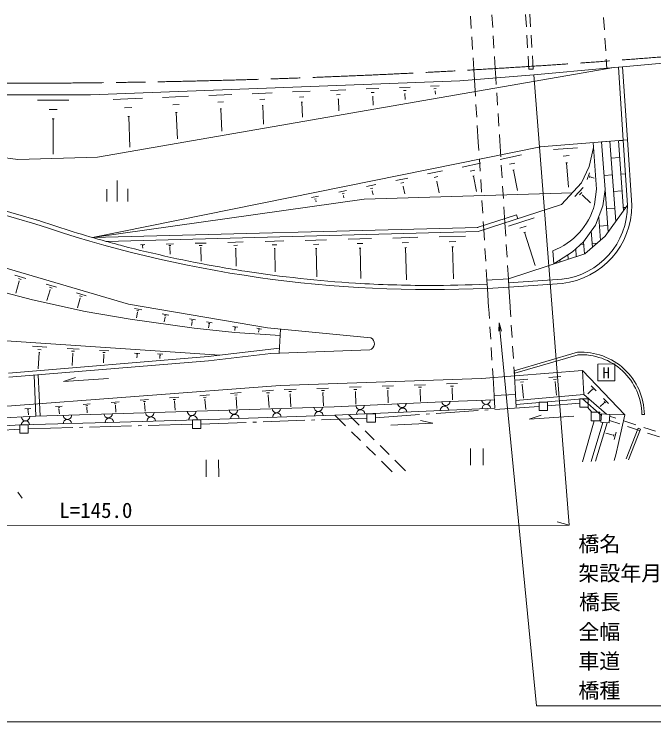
# Model space of a CAD drawing. Units: millimetres, scale not verified. Extents: x 40000 to 680000, y 20000 to 380000.
# Drawn here: x 287996 to 364380, y 205000 to 289486 of the extents above; entities that cross this region are included whole.
import ezdxf
from ezdxf.enums import TextEntityAlignment as Align

# ---------------------------------------------------------------- set-up
doc = ezdxf.new("R2010")
doc.units = ezdxf.units.MM
doc.header["$LTSCALE"] = 1000
doc.linetypes.add('CHAIN', pattern=[18.5, 12, -1.5, 3.5, -1.5])
for name, color, linetype, lineweight in [('M-BGD', 7, 'Continuous', 13), ('M-BMK', 2, 'CHAIN', 13), ('M-BMK-ROW', 30, 'Continuous', 13), ('M-STR-HTXT', 7, 'Continuous', 13), ('M-STR-STR1', 1, 'Continuous', 13), ('M-STR-STRC', 7, 'Continuous', 13), ('M-TTL-BAND', 7, 'Continuous', 13)]:
    doc.layers.add(name, color=color, linetype=linetype, lineweight=lineweight)
doc.styles.add('ＭＳ ゴシック', font='')
doc.styles.get('ＭＳ ゴシック').set_extended_font_data('MS Gothic')

# ---------------------------------------------------------------- blocks, each defined once
blk = doc.blocks.new('open_arrow')
at = {"color": 0, "linetype": 'Continuous', "lineweight": -2}
blk.add_lwpolyline([(7.5, 1.25), (0, 0), (7.5, -1.25)], dxfattribs=at)

msp = doc.modelspace()

# ---------------------------------------------------------------- linework, layer by layer
at = {"layer": 'M-BGD'}
for p, q in [((349063, 289456), (349156, 287958)), ((349563, 289486), (349656, 287989)), ((349218, 286960), (349311, 285463)), ((349718, 286991), (349811, 285494)), ((349373, 284465), (349470, 282899)), ((349873, 284496), (349971, 282929)), ((359600, 283103), (297932, 272428)), ((360721, 274436), (360139, 283153)), ((360639, 283199), (361221, 274482)), ((350032, 282226), (341211, 281531)), ((349470, 282899), (349971, 282929)), ((350032, 282226), (358773, 283028)), ((341211, 281531), (297096, 279837)), ((330017, 280562), (331549, 280623)), ((334002, 280725), (335274, 280776)), ((337727, 280878), (338758, 280929)), ((338127, 280588), (338388, 280598)), ((297096, 279837), (253770, 279836)), ((305717, 279543), (308831, 279676)), ((311234, 279777), (313987, 279890)), ((316400, 279991), (318813, 280093)), ((321236, 280195), (323339, 280277)), ((325772, 280379), (327584, 280460)), ((326473, 279868), (326924, 279889)), ((330618, 280122), (330999, 280142)), ((330779, 279671), (330869, 279671)), ((330829, 279671), (330870, 278630)), ((334493, 280365), (334813, 280375)), ((334623, 279984), (334703, 279994)), ((334663, 279994), (334694, 279294)), ((338238, 280287), (338298, 280287)), ((338268, 280287), (338288, 279917)), ((290788, 279232), (294543, 279235)), ((299839, 279299), (303334, 279441)), ((312306, 278987), (312986, 279018)), ((317332, 279301), (317943, 279332)), ((322058, 279595), (322578, 279615)), ((322278, 278974), (322408, 278974)), ((322338, 278974), (322420, 277172)), ((326664, 279338), (326774, 279338)), ((326724, 279338), (326785, 277926)), ((292190, 278112), (293132, 278112)), ((301192, 278298), (302063, 278339)), ((306929, 278663), (307710, 278693)), ((312597, 278176), (312767, 278186)), ((312677, 278176), (312789, 275503)), ((317593, 278590), (317743, 278591)), ((317673, 278590), (317764, 276368)), ((301563, 277267), (301783, 277277)), ((301673, 277267), (301826, 273603)), ((307260, 277732), (307450, 277742)), ((307360, 277742), (307483, 274588)), ((251690, 276741), (288450, 272141)), ((292552, 276980), (292782, 276981)), ((292662, 276981), (292665, 272775)), ((350755, 273627), (361221, 274482)), ((357146, 274153), (357551, 268576)), ((359139, 274305), (358148, 274234)), ((358148, 274234), (358552, 268547)), ((358552, 268547), (358148, 274234)), ((359837, 264723), (359139, 274315)), ((360721, 274416), (360140, 274375)), ((360747, 266005), (360140, 274396)), ((360721, 274436), (361237, 266696)), ((361221, 274476), (361738, 266697)), ((350859, 273648), (297368, 262806)), ((355244, 273541), (352411, 273309)), ((357187, 273552), (356658, 271299)), ((288450, 272141), (297932, 272428)), ((348596, 272675), (346014, 272153)), ((354254, 272599), (353543, 272548)), ((360282, 272383), (359290, 272312)), ((343671, 271680), (341508, 271238)), ((347786, 271703), (347135, 271573)), ((354054, 271728), (353874, 271718)), ((353964, 271718), (354196, 268814)), ((356658, 271299), (355758, 269366)), ((268866, 270615), (290478, 264453)), ((268996, 271096), (290618, 264934)), ((339146, 270766), (337364, 270404)), ((342991, 270869), (342450, 270758)), ((347697, 270882), (347536, 270852)), ((347617, 270862), (348109, 268449)), ((356419, 269757), (356688, 270528)), ((360994, 270421), (360433, 270381)), ((300300, 267111), (300299, 269614)), ((334991, 269922), (333559, 269630)), ((338586, 270095), (338135, 270004)), ((338526, 269524), (338416, 269504)), ((338466, 269514), (338747, 268152)), ((342921, 270178), (342781, 270148)), ((342851, 270158), (343223, 268296)), ((356679, 269987), (356739, 270188)), ((356849, 270008), (356869, 270058)), ((356859, 270038), (357270, 269898)), ((359432, 270310), (358431, 270239)), ((331167, 269148), (330065, 268927)), ((330827, 268727), (330546, 268677)), ((334541, 269381), (334180, 269310)), ((334491, 268930), (334401, 268910)), ((334451, 268920), (334632, 268029)), ((355758, 269366), (353367, 266761)), ((354928, 267723), (355929, 268805)), ((299049, 267110), (299048, 268612)), ((301552, 267111), (301551, 268613)), ((327663, 268435), (326762, 268254)), ((327383, 268094), (327152, 268054)), ((329796, 267385), (354657, 268164)), ((330787, 268377), (330717, 268367)), ((330757, 268377), (330847, 267906)), ((355519, 267934), (355769, 268204)), ((355829, 267834), (355889, 267904)), ((355859, 267864), (356831, 266974)), ((357551, 268576), (357302, 266744)), ((358552, 268547), (358293, 266614)), ((358582, 268237), (358522, 268236)), ((358926, 263441), (358552, 268547)), ((360575, 268388), (359574, 268317)), ((297368, 262806), (329796, 267385)), ((324319, 267761), (323518, 267591)), ((324069, 267451), (323869, 267411)), ((324039, 267200), (323989, 267190)), ((324019, 267190), (324039, 267070)), ((327353, 267804), (327293, 267794)), ((327323, 267804), (327373, 267543)), ((343416, 263530), (353367, 266761)), ((358293, 266614), (357414, 264311)), ((358586, 262970), (361237, 266696)), ((359725, 266315), (358724, 266244)), ((361037, 266416), (360716, 266386)), ((343266, 264010), (347981, 265535)), ((347981, 265535), (348131, 265065)), ((347011, 264173), (350084, 265167)), ((357996, 262459), (357794, 265252)), ((343406, 264030), (297368, 262806)), ((348362, 263934), (349133, 264175)), ((357414, 264311), (355973, 262287)), ((357045, 261647), (356904, 263599)), ((358866, 264242), (357864, 264171)), ((301659, 254849), (272856, 263339)), ((343416, 263530), (298980, 262346)), ((333214, 262761), (336198, 262844)), ((338751, 262906), (341885, 262988)), ((348853, 263403), (349044, 263474)), ((348944, 263444), (350228, 259479)), ((356145, 260875), (358586, 262970)), ((264326, 261961), (290194, 255391)), ((303076, 261959), (303597, 261969)), ((306130, 262041), (307031, 262062)), ((309594, 262134), (310936, 262165)), ((313519, 262237), (315361, 262288)), ((317985, 262350), (320187, 262412)), ((318816, 261930), (319377, 261950)), ((322761, 262484), (325294, 262545)), ((323722, 262004), (324363, 262014)), ((327877, 262617), (330661, 262689)), ((328939, 262087), (329630, 262108)), ((334346, 262191), (335097, 262212)), ((339943, 262316), (340724, 262336)), ((355973, 262287), (354653, 261095)), ((356014, 262027), (355643, 262006)), ((356105, 260865), (355993, 262317)), ((357636, 262148), (357015, 262108)), ((303276, 261859), (303406, 261859)), ((303326, 261759), (303356, 261759)), ((303336, 261759), (303347, 261568)), ((306470, 261861), (306701, 261871)), ((306561, 261691), (306621, 261691)), ((306591, 261691), (306611, 260830)), ((310105, 261874), (310435, 261884)), ((310235, 261613), (310315, 261614)), ((310275, 261613), (310317, 259991)), ((314220, 261887), (314681, 261897)), ((314401, 261526), (314521, 261526)), ((314461, 261526), (314522, 259414)), ((319037, 261500), (319177, 261500)), ((319107, 261500), (319179, 258736)), ((323973, 261503), (324133, 261503)), ((324053, 261503), (324146, 258139)), ((329210, 261537), (329390, 261547)), ((329300, 261547), (329392, 257942)), ((334647, 261601), (334827, 261611)), ((334737, 261611), (334840, 257756)), ((340254, 261695), (340444, 261705)), ((340354, 261695), (340457, 257890)), ((352319, 261233), (352441, 259671)), ((354653, 261095), (352441, 259671)), ((355123, 260564), (355053, 261505)), ((347015, 257905), (356145, 260875)), ((354132, 260273), (354102, 260804)), ((353151, 259972), (353141, 260112)), ((288079, 258323), (289411, 257944)), ((288500, 257913), (288841, 257823)), ((344452, 257743), (347015, 257905)), ((344452, 257743), (344513, 256742)), ((347015, 257905), (347076, 256904)), ((347035, 257404), (353413, 257850)), ((288591, 257603), (288181, 256171)), ((288550, 257613), (288641, 257593)), ((291805, 257255), (293057, 256895)), ((292206, 256875), (292516, 256785)), ((344513, 256742), (347076, 256904)), ((347076, 256904), (353444, 257349)), ((292286, 256574), (291916, 255282)), ((292246, 256594), (292326, 256564)), ((295440, 256216), (296612, 255876)), ((344483, 256712), (344553, 256782)), ((344483, 256712), (344553, 256782)), ((290194, 255391), (296473, 253984)), ((295891, 255575), (295562, 254414)), ((295811, 255856), (296111, 255766)), ((295861, 255585), (295931, 255565)), ((318252, 252027), (301659, 254849)), ((302371, 254329), (303232, 254169)), ((296473, 253984), (301841, 253087)), ((302741, 253898), (302612, 253227)), ((302661, 254098), (302881, 254059)), ((302711, 253908), (302761, 253898)), ((305685, 253710), (306486, 253570)), ((305956, 253500), (306156, 253460)), ((301841, 253087), (309511, 251991)), ((306026, 253320), (305926, 252759)), ((306006, 253330), (306056, 253320)), ((308930, 253112), (309651, 252982)), ((309240, 252761), (309161, 252321)), ((309180, 252922), (309350, 252892)), ((309220, 252761), (309260, 252761)), ((310973, 252753), (311654, 252633)), ((309511, 251991), (314358, 251483)), ((311203, 252573), (311373, 252543)), ((311263, 252422), (311203, 252042)), ((311243, 252432), (311283, 252422)), ((314107, 252214), (314688, 252125)), ((314307, 252064), (314448, 252044)), ((314358, 251944), (314328, 251734)), ((314338, 251944), (314378, 251934)), ((316971, 251996), (317542, 251896)), ((317161, 251846), (317311, 251816)), ((330589, 250854), (318252, 252027)), ((319795, 251878), (319636, 249024)), ((319755, 251117), (314358, 251483)), ((317221, 251716), (317181, 251516)), ((317201, 251716), (317231, 251716)), ((312537, 248769), (286463, 250512)), ((290178, 249834), (291900, 249725)), ((290809, 249444), (291240, 249424)), ((294334, 249577), (295745, 249498)), ((294845, 249267), (295195, 249247)), ((298189, 249349), (299300, 249280)), ((319666, 249605), (311146, 248607)), ((330450, 249402), (318655, 248983)), ((311166, 248608), (287307, 246638)), ((291000, 249094), (290881, 247161)), ((290950, 249094), (291060, 249084)), ((295005, 248976), (294916, 247534)), ((294965, 248976), (295055, 248976)), ((298589, 249099), (298870, 249079)), ((298720, 248869), (298660, 247858)), ((298680, 248869), (298750, 248869)), ((302374, 249032), (303015, 248992)), ((302605, 248892), (302765, 248882)), ((302655, 248752), (302695, 248752)), ((302675, 248752), (302655, 248471)), ((305098, 248934), (305749, 248894)), ((305338, 248784), (305498, 248774)), ((305388, 248653), (305428, 248653)), ((305408, 248653), (305389, 248373)), ((318655, 248983), (311206, 248107)), ((347694, 246921), (355272, 249120)), ((347784, 246631), (355352, 248829)), ((311206, 248107), (287347, 246137)), ((355844, 246947), (343819, 245978)), ((347694, 246921), (347784, 246631)), ((355844, 246947), (360934, 241654)), ((356036, 244074), (355844, 246947)), ((290371, 246390), (290605, 241474)), ((290871, 246410), (291105, 241504)), ((293896, 245621), (295317, 246113)), ((293896, 245621), (299252, 246006)), ((343819, 245978), (319779, 245159)), ((347895, 245800), (349347, 245921)), ((351840, 246123), (353281, 246235)), ((352401, 245874), (352761, 245904)), ((319779, 245159), (270879, 241480)), ((331925, 245068), (333287, 245119)), ((335780, 245201), (337121, 245252)), ((339615, 245334), (340926, 245375)), ((340115, 245084), (340446, 245094)), ((348456, 245550), (348826, 245581)), ((348616, 245270), (348706, 245280)), ((348666, 245280), (348798, 243648)), ((352561, 245593), (352651, 245603)), ((352611, 245603), (352742, 243991)), ((356897, 245116), (357478, 244515)), ((313842, 244214), (315104, 244305)), ((317607, 244497), (318949, 244598)), ((318138, 244267), (318468, 244287)), ((320250, 244679), (321652, 244720)), ((320781, 244419), (321132, 244429)), ((324155, 244812), (325547, 244853)), ((324686, 244552), (325036, 244562)), ((324826, 244272), (324917, 244272)), ((324866, 244272), (324918, 242740)), ((328050, 244945), (329432, 244986)), ((328571, 244685), (328921, 244695)), ((328711, 244415), (328801, 244415)), ((328761, 244415), (328802, 242913)), ((332446, 244818), (332786, 244828)), ((332576, 244548), (332666, 244558)), ((332626, 244548), (332667, 243086)), ((336291, 244951), (336621, 244961)), ((336421, 244691), (336511, 244691)), ((336471, 244691), (336512, 243259)), ((340246, 244823), (340336, 244834)), ((340286, 244824), (340337, 243432)), ((356947, 244585), (356497, 244154)), ((356927, 244605), (356957, 244565)), ((356987, 244775), (357137, 244625)), ((303039, 243395), (304050, 243476)), ((306553, 243668), (307645, 243749)), ((306984, 243478), (307254, 243498)), ((310158, 243931), (311329, 244022)), ((310619, 243731), (310909, 243751)), ((310749, 243511), (310819, 243511)), ((310779, 243511), (310870, 242299)), ((314333, 243994), (314644, 244024)), ((314474, 243754), (314544, 243764)), ((314504, 243754), (314605, 242412)), ((318278, 244007), (318358, 244017)), ((318318, 244007), (318429, 242535)), ((320922, 244139), (321012, 244149)), ((320972, 244139), (321023, 242607)), ((339997, 243261), (345343, 243455)), ((347876, 244068), (345313, 243956)), ((345384, 242454), (345313, 243956)), ((347947, 242566), (347876, 244068)), ((356036, 244074), (347907, 243377)), ((355867, 243563), (347947, 242876)), ((355867, 243563), (358111, 241592)), ((356036, 244074), (358712, 241723)), ((358370, 243605), (358951, 242995)), ((292937, 242637), (293718, 242697)), ((293237, 242497), (293438, 242517)), ((296221, 242879), (297082, 242950)), ((296561, 242740), (296782, 242750)), ((296652, 242569), (296712, 242569)), ((296682, 242569), (296732, 241879)), ((299595, 243142), (300526, 243213)), ((299726, 241791), (326199, 242621)), ((299956, 242982), (300196, 242992)), ((300056, 242792), (300116, 242802)), ((300086, 242802), (300146, 241981)), ((303430, 243225), (303680, 243245)), ((303540, 243025), (303600, 243035)), ((303570, 243035), (303641, 242084)), ((307104, 243268), (307175, 243268)), ((307135, 243268), (307215, 242196)), ((326199, 242621), (339997, 243261)), ((358410, 243064), (357970, 242643)), ((358400, 243084), (358430, 243044)), ((358460, 243255), (358610, 243104)), ((289282, 242364), (289993, 242414)), ((289563, 242234), (289743, 242254)), ((289633, 242094), (289683, 242104)), ((289663, 242104), (289693, 241643)), ((290605, 241474), (299726, 241791)), ((293328, 242347), (293378, 242357)), ((293348, 242347), (293398, 241766)), ((326280, 241609), (345384, 242454)), ((329197, 240434), (327932, 241681)), ((358121, 241762), (358051, 240761)), ((359122, 241703), (358121, 241762)), ((359053, 240702), (359122, 241703)), ((360934, 241654), (359122, 241703)), ((360934, 241654), (359846, 236857)), ((362947, 241676), (363247, 241686)), ((267706, 240296), (290605, 241474)), ((288793, 240441), (300628, 240790)), ((300628, 240790), (312553, 241149)), ((312553, 241149), (326280, 241609)), ((327572, 240335), (326280, 241609)), ((336514, 240976), (337976, 240657)), ((349490, 241115), (350912, 241607)), ((349490, 241115), (354837, 241490)), ((359073, 240972), (360301, 240569)), ((359102, 241483), (359839, 241241)), ((360789, 240930), (362214, 240463)), ((278160, 239853), (288793, 240441)), ((332980, 240413), (337976, 240657)), ((358282, 240751), (356883, 236084)), ((358792, 240711), (357414, 236105)), ((358051, 240761), (359053, 240702)), ((362518, 240053), (361088, 236388)), ((361252, 240257), (362677, 239789)), ((362798, 239943), (361369, 236278)), ((362518, 240053), (362798, 239943)), ((363165, 240152), (364590, 239685)), ((329351, 238579), (328283, 239632)), ((330978, 238680), (329909, 239733)), ((359394, 239250), (358633, 239480)), ((359404, 239280), (359394, 239230)), ((359614, 239310), (359545, 239090)), ((359885, 239601), (359625, 238700)), ((363627, 239478), (365052, 239010)), ((331130, 236823), (330063, 237876)), ((332759, 236925), (331690, 237978)), ((342504, 237636), (342505, 235633)), ((344006, 237637), (344007, 235634)), ((359846, 236857), (359627, 236206)), ((310914, 236262), (310916, 234259)), ((312416, 236263), (312418, 234260)), ((333134, 234846), (331842, 236120)), ((334736, 234977), (333471, 236223)), ((288428, 232429), (288940, 231700))]:
    msp.add_line(p, q, dxfattribs=at)
for centre, radius, start, end in [((349390, 268891), 8200, 290.93359, 344.82095), ((352396, 266630), 8841, 276.42861, 0.3964), ((352396, 266630), 9342, 276.42861, 0.3964), ((337740, 402413), 145816, 251.09086, 272.66508), ((337740, 402413), 145316, 251.09086, 251.22057), ((337740, 402413), 145316, 251.22058, 251.30148), ((337740, 402413), 145316, 251.30148, 254.53443), ((337740, 402413), 145316, 254.53443, 255.33425), ((337740, 402413), 145316, 255.33425, 259.99725), ((337740, 402413), 145316, 259.99725, 261.21642), ((337740, 402413), 145316, 261.21642, 266.46211), ((337740, 402413), 145316, 266.46211, 269.9138), ((337740, 402413), 145316, 269.9138, 272.6386), ((337740, 402413), 145316, 272.6386, 272.66192), ((330229, 250153), 781, 286.72743, 62.40696), ((355718, 241600), 7530, 0.62085, 93.39731), ((355718, 241600), 7229, 0.62085, 93.39731), ((344342, 243405), 501, 179.92506, 4.12627), ((324297, 242559), 501, 181.80677, 1.80677), ((329293, 242783), 501, 182.66885, 2.66885), ((334299, 243017), 501, 182.66885, 2.66885), ((339377, 242189), 501, 2.5249, 182.5249), ((339546, 243251), 501, 182.02567, 2.02567), ((344383, 242413), 501, 2.5249, 182.5249), ((299225, 241780), 501, 181.80677, 1.80677), ((304192, 241914), 501, 180.13124, 3.48231), ((309188, 242068), 501, 180.13124, 3.48231), ((314194, 242232), 501, 180.13124, 3.48231), ((314365, 241210), 501, 1.93028, 181.93028), ((319291, 242405), 501, 181.80677, 1.80677), ((319372, 241374), 501, 1.93028, 181.93028), ((324378, 241548), 501, 1.93028, 181.93028), ((329374, 241752), 501, 2.5249, 182.5249), ((334380, 241966), 501, 2.5249, 182.5249), ((289344, 240451), 501, 1.7208, 181.7208), ((289353, 241413), 501, 182.94264, 2.94264), ((294350, 240605), 501, 1.7208, 181.7208), ((294359, 241607), 501, 181.94661, 1.94661), ((299356, 240759), 501, 1.7208, 181.7208), ((304363, 240903), 501, 1.70778, 181.70778), ((309359, 241057), 501, 1.70778, 181.70778)]:
    msp.add_arc(centre, radius, start, end, dxfattribs=at)
at = {"layer": 'M-BMK'}
msp.add_arc((286504, 1269155), 987923, 268.93637, 274.6681, dxfattribs=at)
at = {"layer": 'M-BMK-ROW'}
for p, q in [((355546, 243573), (356547, 243574)), ((355547, 242572), (355546, 243573)), ((356547, 243574), (356548, 242572)), ((350671, 242648), (345388, 242287)), ((350670, 243179), (351672, 243180)), ((350671, 242178), (350670, 243179)), ((351672, 243180), (351672, 242178)), ((355547, 243032), (351672, 242719)), ((356548, 242572), (355547, 242572)), ((356989, 241952), (356468, 242572)), ((330125, 241782), (331126, 241783)), ((330126, 240781), (330125, 241782)), ((331126, 241783), (331127, 240782)), ((336409, 241673), (331127, 241312)), ((337606, 241755), (337207, 241728)), ((343393, 242151), (338404, 241810)), ((344590, 242233), (344191, 242205)), ((351672, 242178), (350671, 242178)), ((356910, 240950), (356909, 241952)), ((356909, 241952), (357910, 241952)), ((357910, 241952), (357911, 240951)), ((309299, 241036), (310300, 241037)), ((309300, 240035), (309299, 241036)), ((310300, 241037), (310301, 240036)), ((316915, 240792), (316515, 240778)), ((322711, 240998), (317714, 240820)), ((323911, 241041), (323511, 241026)), ((330125, 241262), (324710, 241069)), ((355842, 236043), (357270, 240951)), ((357911, 240951), (356910, 240950)), ((288683, 240471), (289684, 240472)), ((288684, 239470), (288683, 240471)), ((289684, 240472), (289685, 239470)), ((294994, 240136), (289685, 239991)), ((296193, 240169), (295793, 240158)), ((301991, 240327), (296993, 240190)), ((303191, 240359), (302791, 240348)), ((309299, 240526), (303990, 240381)), ((310301, 240036), (309300, 240035)), ((315716, 240749), (310300, 240557)), ((331127, 240782), (330126, 240781)), ((288683, 239940), (283257, 239605)), ((289685, 239470), (288684, 239470))]:
    msp.add_line(p, q, dxfattribs=at)
at = {"layer": 'M-STR-HTXT'}
for p in [(350031, 282228), (212444, 228391), (352833, 228872)]:
    msp.add_line(p, (354285, 228493), dxfattribs=at)
msp.add_lwpolyline([(345922, 252635), (350354, 206920), (381344, 206920)], dxfattribs=at)
at = {"layer": 'M-STR-STR1'}
for p, q in [((342572, 287763), (342478, 289260)), ((345135, 287905), (345041, 289402)), ((358371, 289099), (358470, 287602)), ((342729, 285268), (342635, 286765)), ((345292, 285410), (345198, 286907)), ((358536, 286604), (358635, 285107)), ((342882, 282834), (342792, 284270)), ((345445, 282986), (345355, 284412)), ((358701, 284109), (358778, 282961)), ((360639, 283199), (376648, 284669)), ((358773, 283028), (360139, 283153)), ((360139, 283153), (360639, 283199)), ((342953, 281663), (342882, 282834)), ((345516, 281865), (345445, 282986)), ((343077, 279685), (342953, 281663)), ((345563, 281104), (345516, 281865)), ((345718, 278609), (345625, 280106)), ((343233, 277189), (343139, 278686)), ((345873, 276114), (345780, 277611)), ((343419, 274213), (343295, 276191)), ((345982, 274355), (345935, 275116)), ((343481, 273223), (343419, 274213)), ((346100, 272454), (345982, 274355)), ((343638, 270728), (343544, 272225)), ((346255, 269958), (346162, 271455)), ((343795, 268233), (343701, 269730)), ((346410, 267463), (346317, 268960)), ((343952, 265738), (343858, 267235)), ((346590, 264563), (346472, 266465)), ((344077, 263750), (344015, 264740)), ((346691, 262981), (346590, 264563)), ((344156, 262493), (344077, 263750)), ((346850, 260486), (346755, 261983)), ((344311, 259998), (344218, 261495)), ((347015, 257905), (346914, 259488)), ((344452, 257743), (344373, 259000)), ((347218, 254591), (347076, 256904)), ((344654, 254469), (344513, 256742)), ((344665, 254319), (344654, 254469)), ((344675, 254259), (344665, 254319)), ((347228, 254461), (347218, 254591)), ((347228, 254441), (347228, 254461)), ((347295, 253360), (347228, 254441)), ((344742, 253168), (344675, 254259)), ((344897, 250673), (344804, 252170)), ((347450, 250865), (347357, 252362)), ((345052, 248177), (344959, 249675)), ((347605, 248370), (347512, 249867)), ((345181, 246089), (345114, 247179)), ((347734, 246291), (347667, 247372)), ((345313, 243956), (345181, 246089)), ((347876, 244068), (347734, 246291))]:
    msp.add_line(p, q, dxfattribs=at)
at = {"layer": 'M-STR-STRC'}
for p, q in [((357706, 247720), (359709, 247721)), ((357707, 245717), (357706, 247720)), ((359709, 247721), (359710, 245719)), ((359710, 245719), (357707, 245717))]:
    msp.add_line(p, q, dxfattribs=at)
at = {"layer": 'M-TTL-BAND'}
msp.add_line((40000, 205000), (579000, 205000), dxfattribs=at)

# ---------------------------------------------------------------- block references
at = {"layer": 'M-STR-HTXT', "xscale": 133, "yscale": 133, "rotation": 275.5}
msp.add_blockref('open_arrow', (345922, 252635), dxfattribs=at)

# ---------------------------------------------------------------- texts
at = {"layer": 'M-STR-HTXT', "style": 'ＭＳ ゴシック'}
msp.add_text('L=145.0', height=1833, rotation=0.041, dxfattribs=at).set_placement((293388, 228786), align=Align.BOTTOM_LEFT)
for s, p in [('橋名', (355369, 224783)), ('架設年月', (355369, 221283)), ('橋長', (355437, 217834)), ('全幅', (355369, 214283)), ('車道', (355369, 210783)), ('橋種', (355369, 207283))]:
    msp.add_text(s, height=1833, dxfattribs=at).set_placement(p, align=Align.BOTTOM_LEFT)
at = {"layer": 'M-STR-STRC', "style": 'ＭＳ ゴシック'}
msp.add_text('H', height=1320, rotation=0.041, dxfattribs=at).set_placement((358700, 246675), align=Align.MIDDLE_CENTER)

doc.saveas('drawing.dxf')
